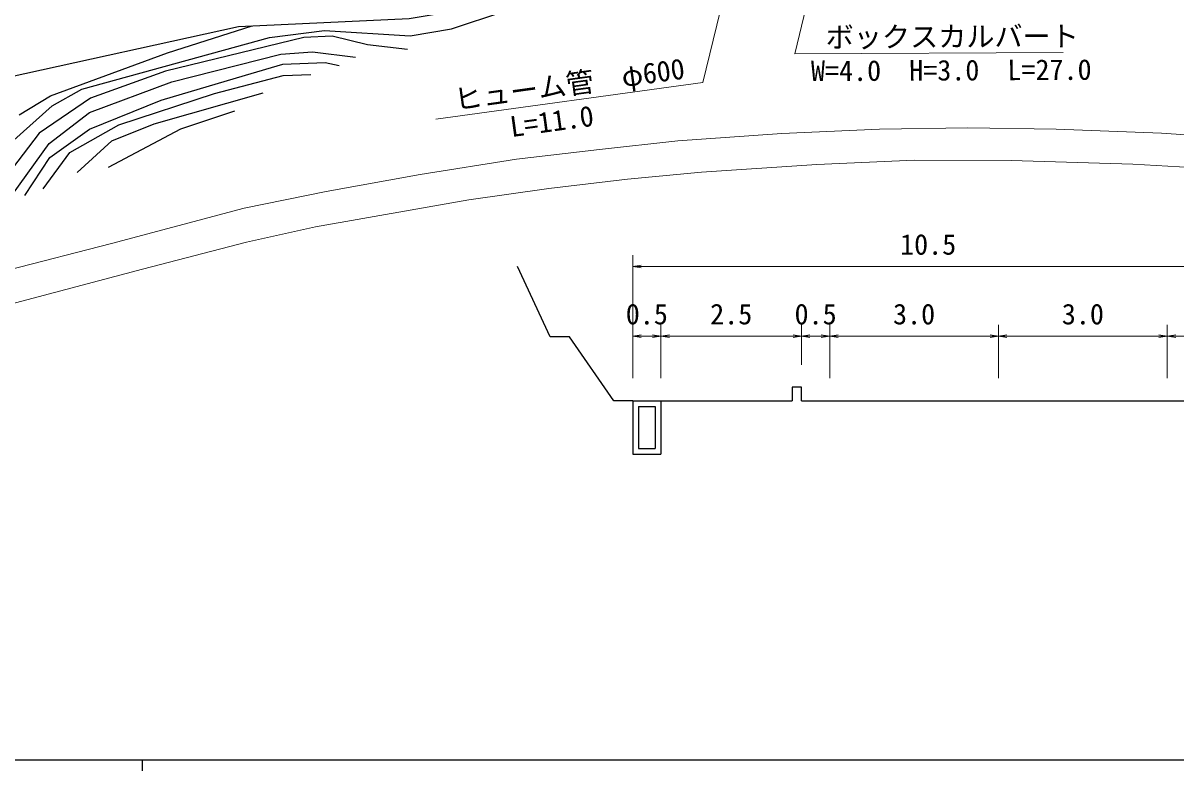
# Model space of a CAD drawing. Units: millimetres at full size, sheet at 1:1000, with parts at other scales. Extents: x 40000 to 680000, y 20000 to 380000.
# Drawn here: x 157409 to 259863, y 204000 to 270454 of the extents above; entities that cross this region are included whole.
import ezdxf
from ezdxf.enums import TextEntityAlignment as Align

# ---------------------------------------------------------------- set-up
doc = ezdxf.new("R2010")
doc.units = ezdxf.units.MM
doc.header["$LTSCALE"] = 1000
for name, color, linetype, lineweight in [('M-BGD', 7, 'Continuous', 25), ('M-STR-HTXT', 7, 'Continuous', 13), ('M-TTL-BAND', 7, 'Continuous', 25)]:
    doc.layers.add(name, color=color, linetype=linetype, lineweight=lineweight)
doc.styles.add('ＭＳ ゴシック', font='')
doc.styles.get('ＭＳ ゴシック').set_extended_font_data('MS Gothic')

# ---------------------------------------------------------------- blocks, each defined once
blk = doc.blocks.new('open_arrow')
at = {"color": 0, "linetype": 'Continuous', "lineweight": -2}
blk.add_lwpolyline([(7.5, 1.25), (0, 0), (7.5, -1.25)], dxfattribs=at)

msp = doc.modelspace()

# ---------------------------------------------------------------- linework, layer by layer
at = {"layer": 'M-BGD'}
for p, q in [((204262, 242575), (201343, 248837)), ((205958, 242575), (204262, 242575)), ((209903, 236890), (205958, 242575)), ((226592, 236890), (226592, 238093)), ((211592, 236890), (209903, 236890)), ((211592, 236890), (211592, 232157)), ((214092, 236890), (214092, 232157)), ((212092, 236390), (213592, 236390)), ((212092, 236390), (212092, 232657)), ((213592, 236390), (213592, 232657)), ((212092, 232657), (213592, 232657)), ((211592, 232157), (214092, 232157))]:
    msp.add_line(p, q, dxfattribs=at)
for points in [[(143895, 249040), (145221, 256535), (146589, 259226), (149779, 261835), (156078, 265645), (176547, 270158), (191724, 270865), (214276, 274640), (223359, 278044), (234796, 280363), (255440, 282644), (275556, 280576), (288733, 277387), (306193, 273862), (327131, 268060), (332228, 267398), (335377, 262304), (342927, 258440), (354864, 255133)], [(152493, 252843), (154303, 255964), (156575, 260043), (160000, 263112), (162628, 264573), (179312, 269170), (184196, 269791), (191812, 269313), (195491, 269936), (204798, 273053)], [(157068, 262314), (159851, 263983), (170244, 267809), (177777, 270216)], [(191571, 268110), (188029, 268505), (184882, 269276), (182349, 269177), (170080, 266171), (163404, 263788), (158834, 260660), (156480, 257560), (154541, 254101)], [(155800, 254271), (159738, 259749), (163320, 262498), (170624, 265217), (180323, 267692), (183141, 267892), (186940, 267437)], [(157574, 255126), (159781, 258500), (163311, 261036), (169689, 263616), (177169, 265821), (180501, 266791), (184253, 266946), (185488, 266681)], [(159185, 255721), (161568, 258941), (165915, 261411), (174433, 264189), (180523, 265799), (182995, 265887)], [(162230, 257177), (165297, 259977), (169071, 261499), (178758, 264255)], [(165011, 257640), (171432, 261058), (176243, 262668)], [(226592, 238093), (225753, 238093), (225753, 236890)], [(211592, 236890), (214092, 236890), (225753, 236890)], [(226592, 236890), (229092, 236890), (244092, 236890), (259092, 236890), (264092, 236890)]]:
    msp.add_lwpolyline(points, dxfattribs=at)
at = {"layer": 'M-STR-HTXT'}
for p, q in [((211592, 238890), (211592, 249821)), ((264092, 248821), (211592, 248821)), ((214092, 238890), (214092, 243630)), ((226592, 240093), (226592, 243630)), ((229092, 238890), (229092, 243630)), ((244092, 238890), (244092, 243630)), ((259092, 238890), (259092, 243630)), ((211592, 242630), (214092, 242630)), ((214092, 242630), (226592, 242630)), ((226592, 242630), (229092, 242630)), ((229092, 242630), (244092, 242630)), ((244092, 242630), (259092, 242630)), ((259092, 242630), (264092, 242630))]:
    msp.add_line(p, q, dxfattribs=at)
for points in [[(194101, 261919), (217824, 265184), (225804, 297968)], [(249852, 267838), (226006, 267723), (231427, 290236)], [(105351, 235275), (124303, 240187), (137094, 243544), (156046, 248504), (165270, 250869), (177064, 253992), (184355, 255492), (192692, 257002), (201248, 258348), (208631, 259232), (215598, 259977), (224840, 260647), (233526, 261025), (241377, 261140), (249232, 261018), (258574, 260684), (265893, 260178), (276714, 258962), (305388, 255653), (320294, 253870), (331811, 252527)], [(331097, 249201), (315013, 251124), (283927, 254885), (269696, 256801), (263282, 257503), (256024, 257908), (245213, 258228), (236618, 258270), (227961, 257886), (217697, 257211), (211136, 256585), (204140, 255765), (197020, 254760), (183407, 252346), (177264, 250982), (168012, 248580), (147987, 243293), (123573, 236862), (106215, 232387)]]:
    msp.add_lwpolyline(points, dxfattribs=at)
at = {"layer": 'M-TTL-BAND'}
for p, q in [((40000, 205000), (579000, 205000)), ((168000, 205000), (168000, 204000))]:
    msp.add_line(p, q, dxfattribs=at)

# ---------------------------------------------------------------- block references
at = {"layer": 'M-STR-HTXT', "xscale": 100, "yscale": 100}
for p in [(211592, 248821), (211592, 242630), (214092, 242630), (226592, 242630), (229092, 242630), (244092, 242630), (259092, 242630)]:
    msp.add_blockref('open_arrow', p, dxfattribs=at)
at = {"layer": 'M-STR-HTXT', "xscale": 100, "yscale": 100, "rotation": 180}
for p in [(214092, 242630), (226592, 242630), (229092, 242630), (244092, 242630), (259092, 242630)]:
    msp.add_blockref('open_arrow', p, dxfattribs=at)

# ---------------------------------------------------------------- texts
at = {"layer": 'M-STR-HTXT', "style": 'ＭＳ ゴシック'}
for s, rotation, p in [('ボックスカルバート', 0.275, (228741, 267736)), ('ヒューム管\u3000φ600', 7.836, (195942, 262173)), ('W=4.0  H=3.0  L=27.0', 0.275, (227436, 264743)), ('L=11.0', 7.836, (200889, 259774))]:
    msp.add_text(s, height=1833, rotation=rotation, dxfattribs=at).set_placement(p, align=Align.BOTTOM_LEFT)
for s, p in [('10.5', (237842, 249321)), ('0.5', (212842, 243130)), ('2.5', (220342, 243130)), ('0.5', (227842, 243130)), ('3.0', (236592, 243130)), ('3.0', (251592, 243130))]:
    msp.add_text(s, height=1833, dxfattribs=at).set_placement(p, align=Align.BOTTOM_CENTER)

doc.saveas('drawing.dxf')
